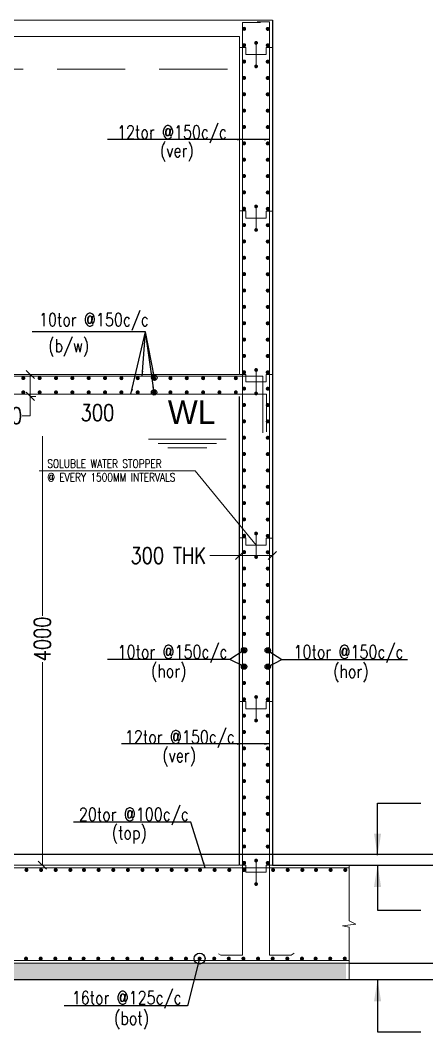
# Model space of a CAD drawing. Header units: millimetres. Extents: x -586673698 to -573385747, y -389867798 to -389752240.
# Drawn here: x -586546336 to -586542606, y -389856721 to -389847443 of the extents above; entities that cross this region are included whole.
import ezdxf
from ezdxf.enums import TextEntityAlignment as Align

# ---------------------------------------------------------------- set-up
doc = ezdxf.new("R2010")
doc.units = ezdxf.units.MM
doc.header["$LTSCALE"] = 100
doc.linetypes.add('( Hidden )', pattern=[0.375, 0.25, -0.125])
for name, color, linetype, lineweight in [('BEAMS', 3, 'Continuous', 9), ('dim', 11, 'Continuous', 13), ('FOOTING', 6, 'Continuous', 13), ('REIN', 1, 'Continuous', 20)]:
    doc.layers.add(name, color=color, linetype=linetype, lineweight=lineweight)
for name, color, linetype in [('DT-PL-SHAFT', 230, 'Continuous'), ('Layer1', 7, 'Continuous'), ('text', 7, 'Continuous')]:
    doc.layers.add(name, color=color, linetype=linetype)
doc.styles.add('combine', font='romanc.shx', dxfattribs={"width": 0.8})
doc.styles.add('simplex-0.8', font='simplex.shx', dxfattribs={"width": 0.8})
doc.styles.add('TIMESNEWROMAN', font='times.ttf')
doc.dimstyles.new('75 ISO', dxfattribs={"dimtxt": 100, "dimasz": 75, "dimexe": 75, "dimexo": 0.7, "dimgap": 0.4, "dimtad": 0, "dimtoh": 1, "dimdec": 0, "dimdsep": 46, "dimtxsty": 'combine', "dimblk": 'OBLIQUE', "dimcen": 0, "dimclrd": 11, "dimclre": 2, "dimclrt": 4, "dimadec": 1, "dimazin": 2, "dimtfac": 1, "dimtdec": 0, "dimtmove": 2, "dimatfit": 3, "dimldrblk": 'OBLIQUE', "dimfxl": 0, "dimtolj": 1, "dimtzin": 0, "dimlwd": -1, "dimlwe": -1, "dimarcsym": 0})
doc.dimstyles.new('FOOTINF DIM', dxfattribs={"dimtxt": 250, "dimasz": 40, "dimexe": 50, "dimexo": 80, "dimgap": 35, "dimtad": 1, "dimtoh": 1, "dimdec": 0, "dimzin": 1, "dimdsep": 46, "dimtxsty": 'TIMESNEWROMAN', "dimblk": 'TICK', "dimcen": 2, "dimclrd": 7, "dimclre": 250, "dimclrt": 32, "dimadec": 1, "dimazin": 0, "dimtfac": 1, "dimtdec": 0, "dimtix": 1, "dimtmove": 1, "dimatfit": 3, "dimfxl": 0, "dimlwd": -1, "dimlwe": -1, "dimarcsym": 0})
doc.dimstyles.get("Standard").update_dxf_attribs({"dimtxt": 0.18, "dimasz": 0.18, "dimexe": 0.18, "dimexo": 0.0625, "dimgap": 0.09, "dimtad": 0, "dimtih": 1, "dimtoh": 1, "dimdec": 4, "dimzin": 0, "dimdsep": 46, "dimtxsty": 'Standard', "dimcen": 0.09, "dimadec": 0, "dimazin": 0, "dimtfac": 1, "dimtdec": 4, "dimtofl": 0, "dimtmove": 0, "dimatfit": 3, "dimfxl": 0, "dimtolj": 1, "dimtzin": 0, "dimarcsym": 0})

# ---------------------------------------------------------------- blocks, each defined once
blk = doc.blocks.new('_Oblique')
at = {"color": 0, "linetype": 'ByBlock', "lineweight": -2}
blk.add_line((-0.5, -0.5), (0.5, 0.5), dxfattribs=at)
blk = doc.blocks.new('*D653')
at = {"layer": 'Defpoints', "color": 0, "transparency": 16777216}
for p in [(-586545850.8, -389851043.1), (-586546133.2, -389855193), (-586545850.8, -389855193)]:
    blk.add_point(p, dxfattribs=at)
at = {"layer": 'dim', "color": 2, "transparency": 16777216}
for p, q in [((-586546132.5, -389851043.1), (-586546183.2, -389851043.1)), ((-586546132.5, -389855193), (-586546183.2, -389855193))]:
    blk.add_line(p, q, dxfattribs=at)
at = {"layer": 'dim', "color": 11, "transparency": 16777216}
for p, q in [((-586546133.2, -389851043.1), (-586546133.2, -389852906.2)), ((-586546133.2, -389855193), (-586546133.2, -389853329.9))]:
    blk.add_line(p, q, dxfattribs=at)
at = {"layer": 'dim', "color": 11, "transparency": 16777216, "xscale": 75, "yscale": 75, "zscale": 75}
for p, rotation in [((-586546133.2, -389851043.1), 90), ((-586546133.2, -389855193), 270)]:
    blk.add_blockref('_Oblique', p, dxfattribs=dict(at, rotation=rotation))
at = {"layer": 'dim', "color": 4, "transparency": 16777216, "insert": (-586546133.2, -389853118.1), "char_height": 150, "attachment_point": 5, "rotation": 90, "style": 'simplex-0.8'}
blk.add_mtext('\\A1;\\A1;4000', dxfattribs=at)
blk = doc.blocks.new('*D654')
at = {"layer": 'Defpoints', "color": 0, "transparency": 16777216}
for p in [(-586546133.2, -389850893.1), (-586546133.2, -389850893.1), (-586546133.2, -389851193.1)]:
    blk.add_point(p, dxfattribs=at)
at = {"layer": 'dim', "color": 2, "transparency": 16777216}
for p, q in [((-586546133.2, -389850893.1), (-586546083.2, -389850893.1)), ((-586546133.2, -389851193.1), (-586546083.2, -389851193.1))]:
    blk.add_line(p, q, dxfattribs=at)
at = {"layer": 'dim', "color": 11, "transparency": 16777216}
for p, q in [((-586546133.2, -389851193.1), (-586546133.2, -389850893.1)), ((-586546133.2, -389851043.1), (-586545783, -389851043.1)), ((-586545783, -389851043.1), (-586545782.2, -389851043.1))]:
    blk.add_line(p, q, dxfattribs=at)
at = {"layer": 'dim', "color": 11, "transparency": 16777216, "xscale": 75, "yscale": 75, "zscale": 75}
for p, rotation in [((-586546133.2, -389850893.1), 90), ((-586546133.2, -389851193.1), 270)]:
    blk.add_blockref('_Oblique', p, dxfattribs=dict(at, rotation=rotation))
at = {"layer": 'dim', "color": 4, "transparency": 16777216, "insert": (-586545627.6, -389851043.1), "char_height": 150, "attachment_point": 5, "style": 'simplex-0.8'}
blk.add_mtext('\\A1;300', dxfattribs=at)
blk = doc.blocks.new('*D658')
at = {"layer": 'Defpoints', "color": 0, "transparency": 16777216}
for p in [(-586544323, -389852297.1, 2.9), (-586544022.9, -389852297.1, 2.9), (-586544323, -389852353.5)]:
    blk.add_point(p, dxfattribs=at)
at = {"layer": 'dim', "color": 11, "transparency": 16777216}
for p in [(-586544596.9, -389852353.5), (-586544022.9, -389852353.5)]:
    blk.add_line(p, (-586544323, -389852353.5), dxfattribs=at)
at = {"layer": 'dim', "color": 2, "transparency": 16777216}
for p, q in [((-586544323, -389852352.9), (-586544323, -389852403.5)), ((-586544022.9, -389852352.9), (-586544022.9, -389852403.5))]:
    blk.add_line(p, q, dxfattribs=at)
at = {"layer": 'dim', "color": 11, "transparency": 16777216, "xscale": 75, "yscale": 75, "zscale": 75, "rotation": 180}
blk.add_blockref('_Oblique', (-586544323, -389852353.5), dxfattribs=at)
at = {"layer": 'dim', "color": 11, "transparency": 16777216, "xscale": 75, "yscale": 75, "zscale": 75}
blk.add_blockref('_Oblique', (-586544022.9, -389852353.5), dxfattribs=at)
at = {"layer": 'dim', "color": 4, "transparency": 16777216, "insert": (-586544977.3, -389852353.5), "char_height": 150, "attachment_point": 5, "style": 'simplex-0.8'}
blk.add_mtext('\\A1;300 THK', dxfattribs=at)
blk = doc.blocks.new('*D659')
at = {"layer": 'Defpoints', "color": 0, "transparency": 16777216}
for p in [(-586546267.5, -389850693.1, 6.1), (-586546267.5, -389850893.1, 6.1), (-586546244, -389850893.1)]:
    blk.add_point(p, dxfattribs=at)
at = {"layer": 'dim', "color": 2, "transparency": 16777216}
for p, q in [((-586546244.5, -389850693.1), (-586546194, -389850693.1)), ((-586546244.5, -389850893.1), (-586546194, -389850893.1))]:
    blk.add_line(p, q, dxfattribs=at)
at = {"layer": 'dim', "color": 11, "transparency": 16777216}
for p, q in [((-586546244, -389850693.1), (-586546244, -389850893.1)), ((-586546244, -389851070.3), (-586546244, -389850893.1)), ((-586546319, -389851070.3), (-586546244, -389851070.3))]:
    blk.add_line(p, q, dxfattribs=at)
at = {"layer": 'dim', "color": 11, "transparency": 16777216, "xscale": 75, "yscale": 75, "zscale": 75}
for p, rotation in [((-586546244, -389850693.1), 90), ((-586546244, -389850893.1), 270)]:
    blk.add_blockref('_Oblique', p, dxfattribs=dict(at, rotation=rotation))
at = {"layer": 'dim', "color": 4, "transparency": 16777216, "insert": (-586546473.7, -389851070.3), "char_height": 150, "attachment_point": 5, "style": 'simplex-0.8'}
blk.add_mtext('\\A1;200', dxfattribs=at)
blk = doc.blocks.new('TICK')
at = {"color": 13, "const_width": 0.1}
for points in [[(0, -3), (0, 3)], [(-2.121, -2.121), (2.121, 2.121)], [(-3, 0), (3, 0)]]:
    blk.add_lwpolyline(points, dxfattribs=at)
blk = doc.blocks.new('*U537')
at = {"layer": 'REIN', "lineweight": 13, "const_width": 18.4}
blk.add_lwpolyline([(9.2, 0, -1), (-9.2, 0, -1)], format="xyb", close=True, dxfattribs=at)
blk = doc.blocks.new('R5T')
at = {"layer": 'REIN', "color": 4, "lineweight": 20}
for p, q in [((3073208.5, -1156624.9), (3073208.5, -1156515.7)), ((3073133, -1156537), (3073161, -1156537)), ((3073161, -1156570.3), (3073161, -1156537)), ((3073283, -1156536.5), (3073256.1, -1156536.5)), ((3073256.1, -1156536.5), (3073256.1, -1156570.3)), ((3073256.1, -1156570.3), (3073161, -1156570.3))]:
    blk.add_line(p, q, dxfattribs=at)
at = {"layer": 'REIN', "color": 4, "linetype": 'Continuous', "lineweight": 20, "const_width": 8.82}
for points in [[(3073204.1, -1156515.7, 1), (3073212.9, -1156515.7, 1)], [(3073204.1, -1156624.9, 1), (3073212.9, -1156624.9, 1)]]:
    blk.add_lwpolyline(points, format="xyb", close=True, dxfattribs=at)

msp = doc.modelspace()

# ---------------------------------------------------------------- hatches: boundary and pattern name
at = {"layer": 'dim', "lineweight": 5}
h = msp.add_hatch(dxfattribs=at)
h.set_pattern_fill('AR-CONC', color=8, angle=180)
h.set_pattern_definition([(50, (-586966956.23, -389855930.74), (182.18467, -15.939086), [19.05, -209.55]), (355, (-586966956.23, -389855930.74), (-35.24342, 191.056845), [15.24, -167.640584]), (100.451445, (-586966941.05, -389855932.07), (146.94125, 175.11775), [16.19001, -178.090245]), (46.1842, (-586966956.23, -389855879.94), (271.07904, -42.04233), [28.575, -314.325]), (96.63556, (-586966933.64, -389855883.44), (237.40413, 247.42612), [24.28502, -267.1356]), (351.18415, (-586966956.23, -389855879.94), (237.40413, 247.42612), [22.85997, -251.45973]), (21, (-586966930.83, -389855892.64), (151.61439, -102.2652), [19.05, -209.55]), (326, (-586966930.83, -389855892.64), (61.80203, 184.18797), [15.24, -167.64]), (71.451445, (-586966918.2, -389855901.16), (213.41642, 81.92277), [16.19001, -178.08994]), (37.5, (-586966956.23, -389855930.74), (3.088603, 84.555039), [0, -165.608, 0, -170.18, 0, -168.275]), (7.5, (-586966956.23, -389855930.74), (66.819663, 100.180575), [0, -97.028, 0, -161.798, 0, -64.135]), (327.5, (-586967012.875, -389855930.74), (135.590595, -5.728744), [0, -63.5, 0, -198.12, 0, -262.89]), (317.5, (-586967038.27, -389855930.74), (148.12918, 25.42649), [0, -82.55, 0, -131.572, 0, -186.69])])
h.paths.add_polyline_path([(-586543348, -389856093), (-586543348, -389856243), (-586553573, -389856243), (-586553573, -389856093)])
h.paths.add_polyline_path([(-586546862.4, -389856087), (-586547506.7, -389856087), (-586547506.7, -389856247.6), (-586546862.4, -389856247.6)], flags=9)

# ---------------------------------------------------------------- linework, layer by layer
at = {"color": 13, "lineweight": 5}
for p in [(-586546163.7, -389851576.8, -1307.2), (-586544172.1, -389852258.8, -1271.2)]:
    msp.add_line(p, (-586544730.3, -389851576.8, -1307.2), dxfattribs=at)
for p, q in [((-586551623, -389855093.1, -1326.3), (-586541037.1, -389855093.1, -1326.3)), ((-586543389.4, -389855193.1, -1326.3), (-586541037.1, -389855193.1, -1326.3)), ((-586543318.3, -389856093.1, -1326.3), (-586541037.1, -389856093.1, -1326.3)), ((-586543318.3, -389856243.1, -1326.3), (-586541037.1, -389856243.1, -1326.3))]:
    msp.add_line(p, q)
at = {"color": 3}
for p, q in [((-586544022.9, -389855193, -1271.2), (-586543422.9, -389855193.1, -1271.2)), ((-586544022.9, -389855193, -1271.2), (-586543318.9, -389855193.1, -1282.1)), ((-586553648, -389856243, -1279.4), (-586543318.9, -389856243.1, -1326.3))]:
    msp.add_line(p, q, dxfattribs=at)
at = {"layer": 'BEAMS', "elevation": -1326.3}
msp.add_lwpolyline([(-586543318.3, -389856243.1), (-586543318.3, -389855761.1), (-586543379.4, -389855748.3), (-586543256.8, -389855735.2), (-586543318.9, -389855702.5), (-586543318.9, -389855193.1)], dxfattribs=at)
at = {"layer": 'dim'}
for p, q in [((-586545397.1, -389853306.2, -1273.2), (-586544412.2, -389853306.2, -1273.2)), ((-586542804.4, -389853306.2, -1310.6), (-586543935.9, -389853306.2, -1273.2))]:
    msp.add_line(p, q, dxfattribs=at)
at = {"layer": 'DT-PL-SHAFT', "color": 215, "lineweight": 15, "ltscale": 5, "true_color": 0xa953a0}
msp.add_line((-586548722.9, -389851193.1, -1237), (-586544322.9, -389851193.1, -1237), dxfattribs=at)
at = {"layer": 'DT-PL-SHAFT', "color": 3, "linetype": '( Hidden )', "lineweight": 15, "ltscale": 25, "elevation": -1279.4}
msp.add_lwpolyline([(-586551622.8, -389847893.1), (-586544322.9, -389847893.1)], dxfattribs=at)
at = {"layer": 'DT-PL-SHAFT', "color": 11, "lineweight": 15, "ltscale": 5, "true_color": 0xf27172, "elevation": -1276.3}
for points in [[(-586544534.4, -389851325.9), (-586545070.4, -389851325.9)], [(-586544623.4, -389851366.3), (-586544981.5, -389851366.3)]]:
    msp.add_lwpolyline(points, dxfattribs=at)
at = {"layer": 'FOOTING', "color": 3, "linetype": 'Continuous', "lineweight": 9, "ltscale": 0.8}
for p, q in [((-586551923, -389850693.1, -1237), (-586544322.9, -389850693.1, -1237)), ((-586548772.9, -389850893.1, -1237), (-586544322.9, -389850893.1, -1237))]:
    msp.add_line(p, q, dxfattribs=at)
at = {"layer": 'FOOTING', "color": 3, "linetype": 'Continuous', "lineweight": 9, "ltscale": 0.8, "elevation": -1279.4}
for points in [[(-586551923, -389847443.1), (-586544022.9, -389847443.1)], [(-586551622.8, -389847593.1), (-586544322.9, -389847593.1)], [(-586544322.9, -389850693.1), (-586544322.9, -389847593.1)], [(-586544322.9, -389855193), (-586548772.9, -389855193)], [(-586543318.3, -389856093), (-586553498, -389856093)]]:
    msp.add_lwpolyline(points, dxfattribs=at)
at = {"layer": 'REIN', "lineweight": 13}
for p, q in [((-586544297.9, -389847464.1, -1268.6), (-586544131.5, -389847464.1, -1268.6)), ((-586544047.9, -389847458.1, -1268.6), (-586544163.4, -389847458.1, -1268.6)), ((-586544109.6, -389850708.7, -1242.6), (-586547009.1, -389850708.7, -1248.3)), ((-586543318.9, -389855218, -1326.3), (-586553473, -389855218, -1266.5)), ((-586544494.7, -389856018, -1275.4), (-586544515.5, -389856006.7, -2559.6)), ((-586544494.7, -389856018, -1275.4), (-586544298, -389856018, -1275.4)), ((-586544048, -389856018, -1275.4), (-586543851.2, -389856018, -1275.4)), ((-586543851.2, -389856018, -1275.4), (-586543823.7, -389855999.9, -2559.6)), ((-586553473, -389856068, -1276.6), (-586543318.3, -389856068, -1326.3))]:
    msp.add_line(p, q, dxfattribs=at)
at = {"layer": 'REIN', "lineweight": 13, "const_width": 18.4, "elevation": -1285.3}
for points in [[(-586546317, -389850726.3, 1), (-586546298.6, -389850726.3, 1)], [(-586546167, -389850726.3, 1), (-586546148.6, -389850726.3, 1)], [(-586546017, -389850726.3, 1), (-586545998.6, -389850726.3, 1)], [(-586545867, -389850726.3, 1), (-586545848.6, -389850726.3, 1)], [(-586545717, -389850726.3, 1), (-586545698.6, -389850726.3, 1)], [(-586545567, -389850726.3, 1), (-586545548.6, -389850726.3, 1)], [(-586545417, -389850726.3, 1), (-586545398.6, -389850726.3, 1)], [(-586545267, -389850726.3, 1), (-586545248.6, -389850726.3, 1)], [(-586545117, -389850726.3, 1), (-586545098.6, -389850726.3, 1)], [(-586544967, -389850726.3, 1), (-586544948.6, -389850726.3, 1)], [(-586544817, -389850726.3, 1), (-586544798.6, -389850726.3, 1)], [(-586544667, -389850726.3, 1), (-586544648.6, -389850726.3, 1)], [(-586544517, -389850726.3, 1), (-586544498.6, -389850726.3, 1)], [(-586544367, -389850726.3, 1), (-586544348.6, -389850726.3, 1)]]:
    msp.add_lwpolyline(points, format="xyb", close=True, dxfattribs=at)

# ---------------------------------------------------------------- block references
at = {"layer": 'Layer1', "color": 0, "linetype": 'ByBlock', "lineweight": -2, "extrusion": (0, 0, -1), "zscale": -1}
for p in [(586544281.6, -389847522, -4.9), (586544281.6, -389847522, -4.9), (586544064.8, -389847523, -4.9), (586544064.8, -389847523, -4.9), (586544281.6, -389847672, -4.9), (586544281.6, -389847672, -4.9), (586544064.8, -389847673, -4.9), (586544064.8, -389847673, -4.9), (586544281.6, -389847822, -4.9), (586544281.6, -389847822, -4.9), (586544064.8, -389847823, -4.9), (586544064.8, -389847823, -4.9), (586544281.6, -389847972, -4.9), (586544281.6, -389847972, -4.9), (586544064.8, -389847973, -4.9), (586544064.8, -389847973, -4.9), (586544281.6, -389848122, -4.9), (586544064.8, -389848123, -4.9), (586544281.6, -389848272, -4.9), (586544281.6, -389848272, -4.9), (586544064.8, -389848273, -4.9), (586544064.8, -389848273, -4.9), (586544281.6, -389848422, -4.9), (586544281.6, -389848422, -4.9), (586544064.8, -389848423, -4.9), (586544064.8, -389848423, -4.9), (586544281.6, -389848572, -4.9), (586544281.6, -389848572, -4.9), (586544281.6, -389848572, -4.9), (586544064.8, -389848573, -4.9), (586544064.8, -389848573, -4.9), (586544064.8, -389848573, -4.9), (586544281.6, -389848722, -4.9), (586544064.8, -389848723, -4.9), (586544281.6, -389848872, -4.9), (586544281.6, -389848872, -4.9), (586544064.8, -389848873, -4.9), (586544064.8, -389848873, -4.9), (586544281.6, -389849022, -4.9), (586544281.6, -389849022, -4.9), (586544064.8, -389849023, -4.9), (586544064.8, -389849023, -4.9), (586544281.6, -389849172, -4.9), (586544281.6, -389849172, -4.9), (586544281.6, -389849172, -4.9), (586544064.8, -389849173, -4.9), (586544064.8, -389849173, -4.9), (586544064.8, -389849173, -4.9), (586544281.6, -389849322, -4.9), (586544064.8, -389849323, -4.9), (586544281.6, -389849472, -4.9), (586544281.6, -389849472, -4.9), (586544064.8, -389849473, -4.9), (586544064.8, -389849473, -4.9), (586544281.6, -389849622, -4.9), (586544281.6, -389849622, -4.9), (586544064.8, -389849623, -4.9), (586544064.8, -389849623, -4.9), (586544281.6, -389849772, -4.9), (586544281.6, -389849772, -4.9), (586544281.6, -389849772, -4.9), (586544064.8, -389849773, -4.9), (586544064.8, -389849773, -4.9), (586544064.8, -389849773, -4.9), (586544281.6, -389849922, -4.9), (586544064.8, -389849923, -4.9), (586544281.6, -389850072, -4.9), (586544281.6, -389850072, -4.9), (586544064.8, -389850073, -4.9), (586544064.8, -389850073, -4.9), (586544281.6, -389850222, -4.9), (586544281.6, -389850222, -4.9), (586544064.8, -389850223, -4.9), (586544064.8, -389850223, -4.9), (586544281.6, -389850372, -4.9), (586544281.6, -389850372, -4.9), (586544281.6, -389850372, -4.9), (586544064.8, -389850373, -4.9), (586544064.8, -389850373, -4.9), (586544064.8, -389850373, -4.9), (586544281.6, -389850522, -4.9), (586544064.8, -389850523, -4.9), (586544281.6, -389850672, -4.9), (586544281.6, -389850672, -4.9), (586544064.8, -389850673, -4.9), (586544064.8, -389850673, -4.9), (586544281.6, -389851422, -4.9), (586544281.6, -389851422, -4.9), (586544064.8, -389851423, -4.9), (586544064.8, -389851423, -4.9), (586544281.6, -389851572, -4.9), (586544281.6, -389851572, -4.9), (586544281.6, -389851572, -4.9), (586544064.8, -389851573, -4.9), (586544064.8, -389851573, -4.9), (586544064.8, -389851573, -4.9), (586544281.6, -389851722, -4.9), (586544064.8, -389851723, -4.9), (586544281.6, -389851872, -4.9), (586544281.6, -389851872, -4.9), (586544064.8, -389851873, -4.9), (586544064.8, -389851873, -4.9), (586544281.6, -389852022, -4.9), (586544281.6, -389852022, -4.9), (586544064.8, -389852023, -4.9), (586544064.8, -389852023, -4.9), (586544281.6, -389852172, -4.9), (586544281.6, -389852172, -4.9), (586544281.6, -389852172, -4.9), (586544064.8, -389852173, -4.9), (586544064.8, -389852173, -4.9), (586544064.8, -389852173, -4.9), (586544281.6, -389852322, -4.9), (586544064.8, -389852323, -4.9), (586544281.6, -389852472, -4.9), (586544281.6, -389852472, -4.9), (586544064.8, -389852473, -4.9), (586544064.8, -389852473, -4.9), (586544281.6, -389852622, -4.9), (586544281.6, -389852622, -4.9), (586544064.8, -389852623, -4.9), (586544064.8, -389852623, -4.9), (586544281.6, -389852772, -4.9), (586544281.6, -389852772, -4.9), (586544281.6, -389852772, -4.9), (586544064.8, -389852773, -4.9), (586544064.8, -389852773, -4.9), (586544064.8, -389852773, -4.9), (586544281.6, -389852922, -4.9), (586544064.8, -389852923, -4.9), (586544281.6, -389853072, -4.9), (586544281.6, -389853072, -4.9), (586544064.8, -389853073, -4.9), (586544064.8, -389853073, -4.9), (586544281.6, -389853222, -4.9), (586544281.6, -389853222, -4.9), (586544064.8, -389853223, -4.9), (586544064.8, -389853223, -4.9), (586544281.6, -389853372, -4.9), (586544281.6, -389853372, -4.9), (586544064.8, -389853373, -4.9), (586544064.8, -389853373, -4.9), (586544281.6, -389853522, -4.9), (586544064.8, -389853523, -4.9), (586544281.6, -389853672, -4.9), (586544281.6, -389853672, -4.9), (586544064.8, -389853673, -4.9), (586544064.8, -389853673, -4.9), (586544281.6, -389853822, -4.9), (586544281.6, -389853822, -4.9), (586544064.8, -389853823, -4.9), (586544064.8, -389853823, -4.9), (586544281.6, -389853972, -4.9), (586544064.8, -389853973, -4.9), (586544281.6, -389854122, -4.9), (586544064.8, -389854123, -4.9), (586544281.6, -389854272, -4.9), (586544281.6, -389854272, -4.9), (586544064.8, -389854273, -4.9), (586544064.8, -389854273, -4.9), (586544281.6, -389854422, -4.9), (586544064.8, -389854423, -4.9), (586544281.6, -389854572, -4.9), (586544281.6, -389854572, -4.9), (586544064.8, -389854573, -4.9), (586544064.8, -389854573, -4.9), (586544281.6, -389854722, -4.9), (586544281.6, -389854722, -4.9), (586544064.8, -389854723, -4.9), (586544064.8, -389854723, -4.9), (586544281.6, -389854872, -4.9), (586544064.8, -389854873, -4.9), (586544281.6, -389855022, -4.9), (586544064.8, -389855023, -4.9), (586544281.6, -389855172, -4.9), (586544064.8, -389855173, -4.9), (586546278.6, -389855237.4, -4.9), (586546144.4, -389855237.4, -4.9), (586546010.2, -389855237.4, -4.9), (586545876, -389855237.4, -4.9), (586545751, -389855237.4, -4.9), (586545616.8, -389855237.4, -4.9), (586545482.6, -389855237.4, -4.9), (586545348.4, -389855237.4, -4.9), (586545214.2, -389855237.4, -4.9), (586545080, -389855237.4, -4.9), (586544945.8, -389855237.4, -4.9), (586544811.6, -389855237.4, -4.9), (586544686.6, -389855237.4, -4.9), (586544552.4, -389855237.4, -4.9), (586544418.2, -389855237.4, -4.9), (586544284, -389855237.4, -4.9), (586544015.6, -389855237.4, -4.9), (586543881.4, -389855237.4, -4.9), (586543747.2, -389855237.4, -4.9), (586543622.2, -389855237.4, -4.9), (586543488, -389855237.4, -4.9), (586543353.8, -389855237.4, -4.9), (586546282.6, -389856050.6, -4.9), (586546148.4, -389856050.6, -4.9), (586546014.2, -389856050.6, -4.9), (586545880, -389856050.6, -4.9), (586545755, -389856050.6, -4.9), (586545620.8, -389856050.6, -4.9), (586545486.6, -389856050.6, -4.9), (586545352.4, -389856050.6, -4.9), (586545218.2, -389856050.6, -4.9), (586545084, -389856050.6, -4.9), (586544949.8, -389856050.6, -4.9), (586544815.6, -389856050.6, -4.9), (586544690.6, -389856050.6, -4.9), (586544556.4, -389856050.6, -4.9), (586544422.2, -389856050.6, -4.9), (586544288, -389856050.6, -4.9), (586544153.8, -389856050.6, -4.9), (586544019.6, -389856050.6, -4.9), (586543885.4, -389856050.6, -4.9), (586543751.2, -389856050.6, -4.9), (586543626.2, -389856050.6, -4.9), (586543492, -389856050.6, -4.9), (586543357.8, -389856050.6, -4.9)]:
    msp.add_blockref('*U537', p, dxfattribs=at)
at = {"layer": 'text', "color": 7, "xscale": -1.97445126585514, "yscale": 1.97445126585514, "zscale": 1.97445126585514}
for p in [(-580476271.6, -387564167.1, -1271.2), (-580476271.6, -387565667.1, -1271.2), (-580476271.6, -387568667.1, -1271.2), (-580476271.6, -387570167.1, -1271.2), (-580476271.6, -387571667.1, -1271.2)]:
    msp.add_blockref('R5T', p, dxfattribs=at)

# ---------------------------------------------------------------- texts
at = {"layer": 'text', "color": 4, "style": 'simplex-0.8', "width": 0.8}
for s, height, p in [('12tor @150c/c', 119.993, (-586544439.4, -389848565.5, -1269.8)), ('(ver)', 119.99, (-586544744.6, -389848734.4, -1269.8)), ('10tor @150c/c', 119.993, (-586545155.6, -389850285.2, 4.9)), ('(b/w)', 119.99, (-586545704.3, -389850524.6, -1246.2)), ('10tor @150c/c', 119.993, (-586544434.4, -389853332.6, -1273.2)), ('10tor @150c/c', 119.993, (-586542820.1, -389853332.8, -1273.2)), ('(hor)', 119.99, (-586544811, -389853507.6, -1273.2)), ('(hor)', 119.99, (-586543140, -389853510.6, -1273.2)), ('12tor @150c/c', 119.993, (-586544367.1, -389854113, -1267)), ('(ver)', 119.99, (-586544723.8, -389854283.3, -2554.4)), ('20tor @100c/c', 119.993, (-586544789.7, -389854822.4, 17)), ('(top)', 119.99, (-586545174.8, -389854991.9, 17)), ('16tor @125c/c', 119.993, (-586544855.2, -389856505.4, 5.1)), ('(bot)', 119.99, (-586545154.1, -389856693, 5.1))]:
    msp.add_text(s, height=height, dxfattribs=at).set_placement(p, align=Align.BOTTOM_RIGHT)
at = {"layer": 'text', "color": 4, "insert": (-586546087.6, -389851473.1, -1284.3), "char_height": 75, "width": 5753.674, "attachment_point": 1, "style": 'simplex-0.8'}
msp.add_mtext('SOLUBLE WATER STOPPER \\P@ EVERY 1500MM INTERVALS', dxfattribs=at)

# ---------------------------------------------------------------- dimensions: what is measured, and where the dimension line sits
at = {"layer": 'dim'}
dim = msp.add_linear_dim(base=(-586544323, -389852353.5, -1267), p1=(-586544022.9, -389852297.1, -1264.1), p2=(-586544323, -389852297.1, -1264.1), angle=180, text='<> THK', dimstyle='75 ISO', override={"dimtxt": 150, "dimexe": 50, "dimtxsty": 'simplex-0.8', "dimtmove": 1, "dimfxl": 0.7, "dimfxlon": 1}, dxfattribs=at)
dim.commit()
dim.dimension.update_dxf_attribs({"geometry": '*D658', "text_midpoint": (-586544977.3, -389852353.5, -1267), "dimtype": 160})

# ---------------------------------------------------------------- leaders
at = {"color": 13, "lineweight": 5}
for points, override in [([(-586544047.9, -389848537.7, -1279.1), (-586545534.9, -389848537.7, -1279.1)], {"dimasz": 50, "dimtad": 0, "dimclrd": 11, "dimfxl": 100, "dimfxlon": 1, "dimarcsym": 1}), ([(-586544297.7, -389848537.7, -1278.8), (-586545519.3, -389848537.7, -1278.8)], {"dimasz": 50, "dimtad": 0, "dimclrd": 11, "dimfxl": 100, "dimfxlon": 1, "dimarcsym": 1}), ([(-586545105.6, -389850722.3, -1285.3), (-586545187.7, -389850301, -1285.3), (-586546225.9, -389850301, -1285.3)], {"dimasz": 50, "dimtad": 0, "dimclrd": 11, "dimldrblk": 'Origin', "dimfxl": 100, "dimfxlon": 1, "dimarcsym": 1}), ([(-586545217.4, -389850708.7, -1281.7), (-586545187.7, -389850301, -1281.7)], {"dimasz": 50, "dimtad": 0, "dimclrd": 11, "dimfxl": 100, "dimfxlon": 1, "dimarcsym": 1}), ([(-586544281.6, -389853222, -1282.5), (-586544412.2, -389853306.2, -1282.5), (-586545536.4, -389853306.2, -1282.5)], {"dimasz": 50, "dimtad": 0, "dimclrd": 11, "dimldrblk": 'Origin', "dimfxl": 100, "dimfxlon": 1, "dimarcsym": 1}), ([(-586544064.8, -389853223, -1282.5), (-586543935.9, -389853306.2, -1282.5), (-586542781.4, -389853306.2, -1282.5)], {"dimasz": 50, "dimtad": 0, "dimclrd": 11, "dimldrblk": 'Origin', "dimfxl": 100, "dimfxlon": 1, "dimarcsym": 1}), ([(-586544281.6, -389853372, -1282.5), (-586544411.8, -389853306.2, -1282.5)], {"dimasz": 50, "dimtad": 0, "dimclrd": 11, "dimldrblk": 'Origin', "dimfxl": 100, "dimfxlon": 1, "dimarcsym": 1}), ([(-586544064.8, -389853373, -1282.5), (-586543935.9, -389853306.2, -1282.5)], {"dimasz": 50, "dimtad": 0, "dimclrd": 11, "dimldrblk": 'Origin', "dimfxl": 100, "dimfxlon": 1, "dimarcsym": 1}), ([(-586544296, -389854081.8, -1276.3), (-586545405.4, -389854081.8, -1276.3)], {"dimasz": 50, "dimtad": 0, "dimclrd": 11, "dimfxl": 100, "dimfxlon": 1, "dimarcsym": 1}), ([(-586544046, -389854081.8, -1276.3), (-586544528.3, -389854081.8, -1276.3)], {"dimasz": 50, "dimtad": 0, "dimclrd": 11, "dimfxl": 100, "dimfxlon": 1, "dimarcsym": 1}), ([(-586544639.5, -389855217.5, 4.9), (-586544769.8, -389854798.7, 4.9), (-586545846.2, -389854798.7, 4.9)], {"dimasz": 50, "dimtad": 0, "dimclrd": 11, "dimfxl": 100, "dimfxlon": 1, "dimarcsym": 1}), ([(-586544690.6, -389856050.6, 5.3), (-586544802.7, -389856484.7, 5.3), (-586545933.1, -389856484.7, 5.3)], {"dimasz": 100, "dimtad": 0, "dimclrd": 11, "dimldrblk": 'Origin', "dimfxl": 100, "dimfxlon": 1, "dimarcsym": 1})]:
    msp.add_leader(points, dimstyle='FOOTINF DIM', override=override, dxfattribs=at)
for points in [[(-586543057.3, -389855103, -1326.3), (-586543057.3, -389854624.6, -1326.3), (-586542660.8, -389854624.6, -1326.3)], [(-586543057.3, -389855193.1, -1326.3), (-586543057.3, -389855605.6, -1326.3), (-586542660.8, -389855605.6, -1326.3)], [(-586543057.3, -389856243.1, -1326.3), (-586543057.3, -389856721.5, -1326.3), (-586542660.8, -389856721.5, -1326.3)]]:
    msp.add_leader(points, dimstyle='Standard', override={"dimasz": 200, "dimgap": 0.09, "dimtad": 0, "dimfxlon": 1})

# ---------------------------------------------------------------- next in the draw order: texts
at = {"layer": 'DT-PL-SHAFT', "color": 140, "lineweight": 15, "insert": (-586544763.6, -389851038.5, -1233.9), "char_height": 217.15, "width": 15478.707, "attachment_point": 5, "bg_fill": 2}
msp.add_mtext('WL', dxfattribs=at)

# ---------------------------------------------------------------- next in the draw order: linework, layer by layer
at = {"layer": 'DT-PL-SHAFT', "color": 11, "lineweight": 15, "ltscale": 5, "true_color": 0xf27172, "elevation": -1276.3}
for points in [[(-586544356.6, -389851245.2), (-586545248.3, -389851245.2)], [(-586544445.5, -389851285.6), (-586545159.4, -389851285.6)]]:
    msp.add_lwpolyline(points, dxfattribs=at)

# ---------------------------------------------------------------- next in the draw order: dimensions: what is measured, and where the dimension line sits
at = {"layer": 'dim'}
dim = msp.add_linear_dim(base=(-586546133.2, -389850893.1, -1237), p1=(-586546133.2, -389851193.1, -1237), p2=(-586546133.2, -389850893.1, -1237), angle=90, dimstyle='75 ISO', override={"dimtxt": 150, "dimexe": 50, "dimtxsty": 'simplex-0.8', "dimtmove": 1}, dxfattribs=at)
dim.commit()
dim.dimension.update_dxf_attribs({"geometry": '*D654', "text_midpoint": (-586545781.8, -389851043.1, -1237)})
dim = msp.add_linear_dim(base=(-586546133.2, -389855193, -1267), p1=(-586545850.8, -389851043.1, -1267), p2=(-586545850.8, -389855193, -1267), angle=90, text='\\A1;4000', dimstyle='75 ISO', override={"dimtxt": 150, "dimexe": 50, "dimtxsty": 'simplex-0.8', "dimtmove": 1}, dxfattribs=at)
dim.commit()
dim.dimension.update_dxf_attribs({"geometry": '*D653', "text_midpoint": (-586546133.2, -389853118.1, -1267)})

# ---------------------------------------------------------------- next in the draw order: texts
at = {"layer": 'DT-PL-SHAFT', "color": 140, "lineweight": 15, "insert": (-586550326.2, -389851038.5, -1233.9), "char_height": 217.15, "width": 15478.707, "attachment_point": 5, "bg_fill": 2}
msp.add_mtext('WL', dxfattribs=at)

# ---------------------------------------------------------------- next in the draw order: linework, layer by layer
at = {"color": 3}
for p, q in [((-586544022.9, -389847443.1, -1273.1), (-586544022.9, -389855193, -1271.2)), ((-586544322.9, -389855193, -1264), (-586544322.9, -389850893.1, -1237))]:
    msp.add_line(p, q, dxfattribs=at)
at = {"layer": 'REIN', "lineweight": 13}
for p, q in [((-586544298, -389856018, -1275.4), (-586544297.9, -389847464.1, -1268.6)), ((-586544047.9, -389856018, -1275.4), (-586544047.9, -389847458.1, -1268.6)), ((-586544109.6, -389850708.7, -1242.5), (-586544109.6, -389851226.8, -1242.5)), ((-586544077, -389850874, -1245.6), (-586547016, -389850874, -1251.4)), ((-586544077, -389851218.2, -1246), (-586544077, -389850874, -1245.5))]:
    msp.add_line(p, q, dxfattribs=at)
at = {"layer": 'REIN', "lineweight": 13, "const_width": 18.4, "elevation": -1285.3}
for points in [[(-586546317, -389850856.3, 1), (-586546298.6, -389850856.3, 1)], [(-586546167, -389850856.3, 1), (-586546148.6, -389850856.3, 1)], [(-586546017, -389850856.3, 1), (-586545998.6, -389850856.3, 1)], [(-586545867, -389850856.3, 1), (-586545848.6, -389850856.3, 1)], [(-586545717, -389850856.3, 1), (-586545698.6, -389850856.3, 1)], [(-586545567, -389850856.3, 1), (-586545548.6, -389850856.3, 1)], [(-586545417, -389850856.3, 1), (-586545398.6, -389850856.3, 1)], [(-586545267, -389850856.3, 1), (-586545248.6, -389850856.3, 1)], [(-586545117, -389850856.3, 1), (-586545098.6, -389850856.3, 1)], [(-586544967, -389850856.3, 1), (-586544948.6, -389850856.3, 1)], [(-586544817, -389850856.3, 1), (-586544798.6, -389850856.3, 1)], [(-586544667, -389850856.3, 1), (-586544648.6, -389850856.3, 1)], [(-586544517, -389850856.3, 1), (-586544498.6, -389850856.3, 1)], [(-586544367, -389850856.3, 1), (-586544348.6, -389850856.3, 1)]]:
    msp.add_lwpolyline(points, format="xyb", close=True, dxfattribs=at)

# ---------------------------------------------------------------- next in the draw order: block references
at = {"layer": 'Layer1', "color": 0, "linetype": 'ByBlock', "lineweight": -2, "extrusion": (0, 0, -1), "zscale": -1}
for p in [(586544281.6, -389850822, -4.9), (586544281.6, -389850822, -4.9), (586544064.8, -389850823, -4.9), (586544064.8, -389850823, -4.9), (586544281.6, -389850972, -4.9), (586544281.6, -389850972, -4.9), (586544281.6, -389850972, -4.9), (586544064.8, -389850973, -4.9), (586544064.8, -389850973, -4.9), (586544064.8, -389850973, -4.9), (586544281.6, -389851122, -4.9), (586544064.8, -389851123, -4.9), (586544281.6, -389851272, -4.9), (586544281.6, -389851272, -4.9), (586544064.8, -389851273, -4.9), (586544064.8, -389851273, -4.9)]:
    msp.add_blockref('*U537', p, dxfattribs=at)
at = {"layer": 'text', "color": 7, "xscale": -1.97445126585514, "yscale": 1.97445126585514, "zscale": 1.97445126585514}
msp.add_blockref('R5T', (-580476271.6, -387567167.1, -1271.2), dxfattribs=at)

# ---------------------------------------------------------------- next in the draw order: dimensions: what is measured, and where the dimension line sits
at = {"layer": 'dim'}
dim = msp.add_linear_dim(base=(-586546244, -389850893.1, -1246), p1=(-586546267.5, -389850693.1, -1239.9), p2=(-586546267.5, -389850893.1, -1239.9), angle=90, dimstyle='75 ISO', override={"dimtxt": 150, "dimexe": 50, "dimtxsty": 'simplex-0.8', "dimtmove": 1, "dimfxl": 0.7, "dimfxlon": 1}, dxfattribs=at)
dim.commit()
dim.dimension.update_dxf_attribs({"geometry": '*D659', "text_midpoint": (-586546272.8, -389851070.3, -1246), "dimtype": 160})

# ---------------------------------------------------------------- next in the draw order: leaders
at = {"color": 13, "lineweight": 5}
for points, override in [([(-586545320.1, -389850874, -1284.8), (-586545187.7, -389850301, -1284.8)], {"dimasz": 50, "dimtad": 0, "dimclrd": 11, "dimfxl": 100, "dimfxlon": 1, "dimarcsym": 1}), ([(-586545107.8, -389850856.3, -1285.3), (-586545187.7, -389850301, -1285.3)], {"dimasz": 50, "dimtad": 0, "dimclrd": 11, "dimldrblk": 'Origin', "dimfxl": 100, "dimfxlon": 1, "dimarcsym": 1})]:
    msp.add_leader(points, dimstyle='FOOTINF DIM', override=override, dxfattribs=at)

doc.saveas('drawing.dxf')
